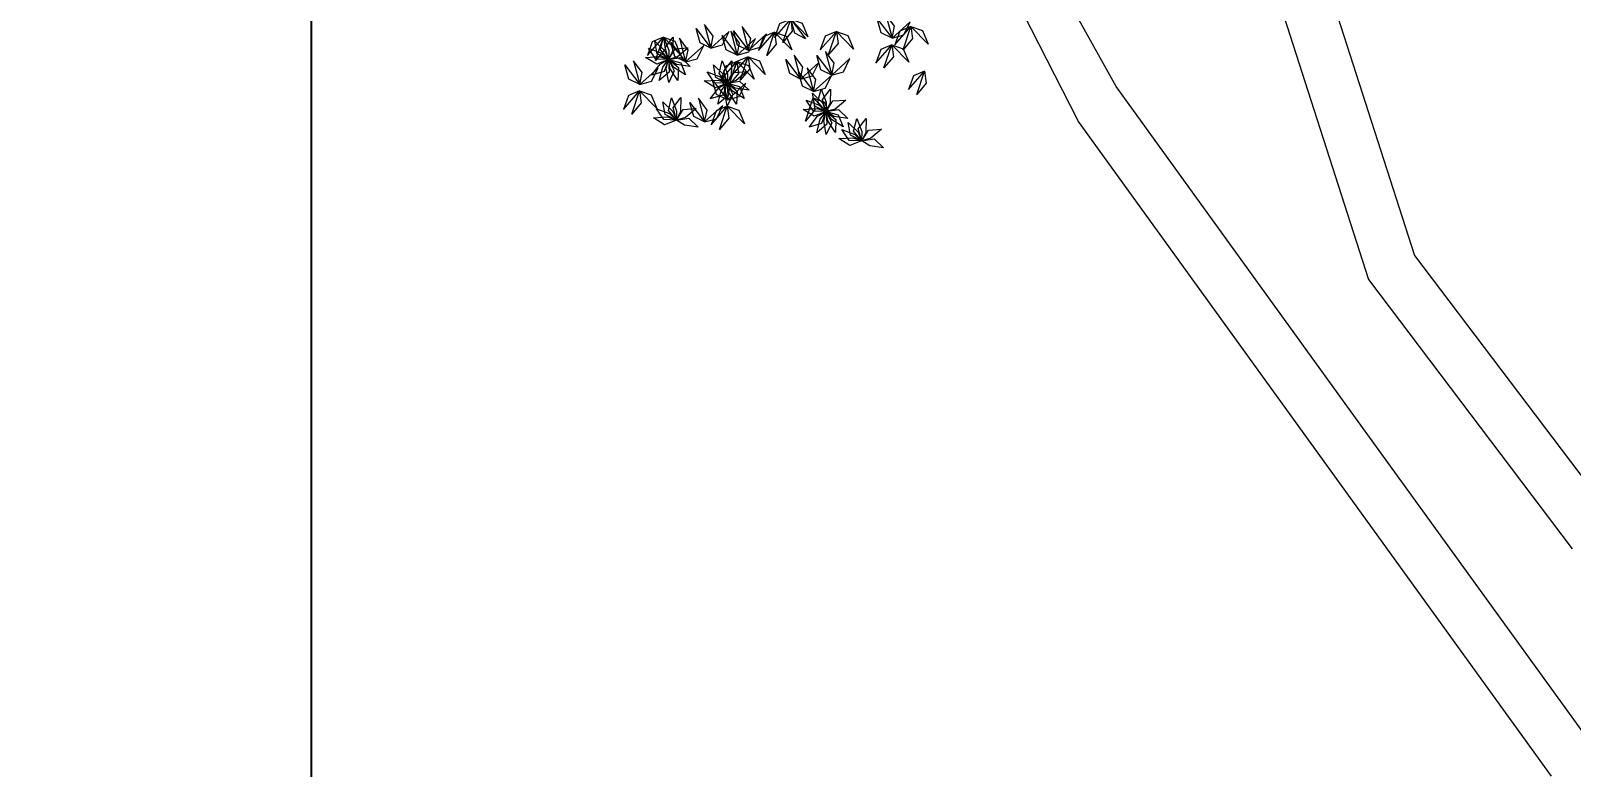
# Model space of a CAD drawing. Header units: inches. Extents: x 4350 to 28384, y -6772 to 993.
# Drawn here: x 22754 to 23130.2, y -1298.6 to -1118.7 of the extents above; entities that cross this region are included whole.
import ezdxf

# ---------------------------------------------------------------- set-up
doc = ezdxf.new("R2010")
doc.units = ezdxf.units.IN
doc.header["$MEASUREMENT"] = 0
doc.layers.add('ARREDAMENTO', color=2, linetype='Continuous', lineweight=18)
doc.layers.add('QUOTE', color=3, linetype='Continuous', lineweight=9)
doc.styles.get("Standard").update_dxf_attribs({"font": 'arial.ttf'})
doc.dimstyles.new('ook', dxfattribs={"dimtxt": 15, "dimasz": 10, "dimexe": 10, "dimexo": 10, "dimgap": 5, "dimtad": 1, "dimtoh": 1, "dimdec": 0, "dimzin": 0, "dimdsep": 46, "dimtxsty": 'Standard', "dimblk": 'OBLIQUE', "dimcen": 0.09, "dimdle": 10, "dimadec": 0, "dimazin": 0, "dimtfac": 1, "dimtdec": 0, "dimtofl": 0, "dimtmove": 0, "dimatfit": 3, "dimldrblk": 'OBLIQUE', "dimfxl": 1, "dimtfill": 2, "dimtfillclr": 1, "dimtolj": 1, "dimtzin": 0, "dimarcsym": 0})

# ---------------------------------------------------------------- blocks, each defined once
blk = doc.blocks.new('_Oblique')
at = {"color": 0, "linetype": 'ByBlock', "lineweight": -2}
blk.add_line((-0.5, -0.5), (0.5, 0.5), dxfattribs=at)
blk = doc.blocks.new('*D125')
at = {"layer": 'Defpoints', "color": 0, "transparency": 16777216}
for p in [(22706.44, -1036.58), (22706.44, -1636.58), (22822.52, -1636.58)]:
    blk.add_point(p, dxfattribs=at)
at = {"layer": 'QUOTE', "color": 0, "lineweight": -2, "transparency": 16777216}
for p, q in [((22822.52, -1026.58), (22822.52, -1646.58)), ((22716.44, -1036.58), (22832.52, -1036.58)), ((22716.44, -1636.58), (22832.52, -1636.58))]:
    blk.add_line(p, q, dxfattribs=at)
at = {"layer": 'QUOTE', "color": 0, "lineweight": -2, "transparency": 16777216, "xscale": 10, "yscale": 10, "zscale": 10}
for p, rotation in [((22822.52, -1036.58), 90), ((22822.52, -1636.58), 270)]:
    blk.add_blockref('_Oblique', p, dxfattribs=dict(at, rotation=rotation))
at = {"layer": 'QUOTE', "color": 0, "transparency": 16777216, "insert": (22809.92, -1336.58), "char_height": 15, "attachment_point": 5, "rotation": 90, "bg_fill": 1, "box_fill_scale": 1.25, "bg_fill_color": 1, "bg_fill_transparency": 0}
blk.add_mtext('\\A1;600', dxfattribs=at)
blk = doc.blocks.new('jacaranda')
at = {"layer": 'ARREDAMENTO'}
for p, q in [((13985.34, 19315.14), (13955.99, 19223.84)), ((13997.76, 19312.89), (13967.25, 19217.99)), ((14028.84, 19265.14), (14055.34, 19312.75)), ((14038.06, 19256.55), (14065.88, 19311.21)), ((13969.71, 19183.35), (14028.84, 19265.14)), ((13981.21, 19177.91), (14038.06, 19256.55)), ((13955.99, 19223.84), (13905.99, 19157.75)), ((13967.25, 19217.99), (13917.49, 19152.22)), ((13910.24, 19101.09), (13969.71, 19183.35)), ((13922.5, 19096.7), (13981.21, 19177.91))]:
    blk.add_line(p, q, dxfattribs=at)
at = {"layer": 'ARREDAMENTO', "lineweight": 0}
for points in [[(14083.58, 19276.91), (14082.99, 19279.82), (14085.12, 19282.71), (14083.58, 19276.91)], [(14083.58, 19276.91), (14086.23, 19278.23), (14087.21, 19281.69), (14083.58, 19276.91)], [(14108.35, 19281.57), (14105.55, 19280.58), (14104.17, 19277.27), (14108.35, 19281.57)], [(14104.72, 19276.8), (14107.37, 19278.12), (14108.35, 19281.57), (14104.72, 19276.8)], [(14108.35, 19281.57), (14107.96, 19278.64), (14110.27, 19275.89), (14108.35, 19281.57)], [(14108.35, 19281.57), (14111.08, 19280.43), (14112.29, 19277.05), (14108.35, 19281.57)], [(14078.97, 19279.8), (14076.18, 19278.8), (14074.8, 19275.49), (14078.97, 19279.8)], [(14078.97, 19279.8), (14078.59, 19276.86), (14080.9, 19274.12), (14078.97, 19279.8)], [(14078.97, 19279.8), (14081.71, 19278.66), (14082.92, 19275.28), (14078.97, 19279.8)], [(14083.58, 19276.91), (14080.73, 19277.72), (14079.13, 19280.93), (14083.58, 19276.91)], [(14097.18, 19278.59), (14094.39, 19277.59), (14093.01, 19274.28), (14097.18, 19278.59)], [(14097.18, 19278.59), (14096.79, 19275.65), (14099.11, 19272.91), (14097.18, 19278.59)], [(14097.18, 19278.59), (14099.92, 19277.44), (14101.12, 19274.06), (14097.18, 19278.59)], [(14112.27, 19278.4), (14109.47, 19277.4), (14108.09, 19274.09), (14112.27, 19278.4)], [(14112.27, 19278.4), (14111.88, 19275.46), (14114.19, 19272.72), (14112.27, 19278.4)], [(14112.27, 19278.4), (14115, 19277.26), (14116.21, 19273.88), (14112.27, 19278.4)], [(14118.69, 19273.94), (14115.83, 19274.75), (14114.23, 19277.96), (14118.69, 19273.94)], [(14118.69, 19273.94), (14118.1, 19276.85), (14120.23, 19279.74), (14118.69, 19273.94)], [(14118.69, 19273.94), (14121.34, 19275.26), (14122.32, 19278.72), (14118.69, 19273.94)], [(14121.42, 19272.8), (14120.84, 19275.71), (14122.96, 19278.6), (14121.42, 19272.8)], [(14127.84, 19274.51), (14124.98, 19275.31), (14123.38, 19278.53), (14127.84, 19274.51)], [(14127.84, 19274.51), (14127.25, 19277.41), (14129.38, 19280.3), (14127.84, 19274.51)], [(14127.84, 19274.51), (14130.49, 19275.83), (14131.47, 19279.28), (14127.84, 19274.51)], [(14083.63, 19275.34), (14080.84, 19274.35), (14079.46, 19271.04), (14083.63, 19275.34)], [(14083.63, 19275.34), (14083.24, 19272.41), (14085.56, 19269.66), (14083.63, 19275.34)], [(14083.63, 19275.34), (14086.37, 19274.2), (14087.57, 19270.82), (14083.63, 19275.34)], [(14121.42, 19272.8), (14118.57, 19273.61), (14116.97, 19276.82), (14121.42, 19272.8)], [(14121.42, 19272.8), (14124.07, 19274.12), (14125.05, 19277.58), (14121.42, 19272.8)], [(14134, 19271.12), (14131.15, 19271.92), (14129.55, 19275.14), (14134, 19271.12)], [(14133.37, 19274.55), (14135.98, 19272.35), (14138.19, 19271.71), (14136.54, 19274.32), (14133.37, 19274.55)], [(14134, 19271.12), (14133.42, 19274.02), (14135.54, 19276.91), (14134, 19271.12)], [(14134, 19271.12), (14136.66, 19272.44), (14137.63, 19275.89), (14134, 19271.12)], [(14139.41, 19277.18), (14136.62, 19276.18), (14135.24, 19272.87), (14139.41, 19277.18)], [(14137.08, 19277.2), (14137.2, 19273.79), (14138.2, 19271.71), (14139.03, 19274.68), (14137.08, 19277.2)], [(14139.41, 19277.18), (14138.13, 19274.02), (14138.21, 19271.71), (14140.17, 19274.09), (14139.41, 19277.18)], [(14141.53, 19276.21), (14139.08, 19273.84), (14138.21, 19271.71), (14140.97, 19273.08), (14141.53, 19276.21)], [(14143.08, 19274.47), (14139.87, 19273.3), (14138.21, 19271.7), (14141.29, 19271.83), (14143.08, 19274.47)], [(14139.41, 19277.18), (14139.02, 19274.24), (14141.34, 19271.5), (14139.41, 19277.18)], [(14139.41, 19277.18), (14142.15, 19276.04), (14143.35, 19272.66), (14139.41, 19277.18)], [(14098.34, 19267.91), (14095.49, 19268.72), (14093.89, 19271.93), (14098.34, 19267.91)], [(14098.34, 19267.91), (14097.76, 19270.82), (14099.88, 19273.71), (14098.34, 19267.91)], [(14098.34, 19267.91), (14101, 19269.23), (14101.97, 19272.69), (14098.34, 19267.91)], [(14105.94, 19266.94), (14103.08, 19267.75), (14101.48, 19270.96), (14105.94, 19266.94)], [(14105.94, 19266.94), (14105.35, 19269.85), (14107.48, 19272.74), (14105.94, 19266.94)], [(14105.94, 19266.94), (14108.59, 19268.26), (14109.57, 19271.71), (14105.94, 19266.94)], [(14118.74, 19272.38), (14115.95, 19271.38), (14114.56, 19268.07), (14118.74, 19272.38)], [(14121.47, 19271.24), (14118.68, 19270.24), (14117.3, 19266.93), (14121.47, 19271.24)], [(14118.74, 19272.38), (14118.35, 19269.44), (14120.66, 19266.7), (14118.74, 19272.38)], [(14118.74, 19272.38), (14121.47, 19271.24), (14122.68, 19267.86), (14118.74, 19272.38)], [(14121.47, 19271.24), (14121.08, 19268.3), (14123.4, 19265.56), (14121.47, 19271.24)], [(14121.47, 19271.24), (14124.21, 19270.09), (14125.41, 19266.71), (14121.47, 19271.24)], [(14122.75, 19271.42), (14122.87, 19268.01), (14123.88, 19265.93), (14124.71, 19268.91), (14122.75, 19271.42)], [(14125.09, 19271.4), (14123.81, 19268.24), (14123.88, 19265.93), (14125.85, 19268.31), (14125.09, 19271.4)], [(14127.21, 19270.43), (14124.75, 19268.07), (14123.88, 19265.93), (14126.65, 19267.3), (14127.21, 19270.43)], [(14132.86, 19270.01), (14136.23, 19270.49), (14138.19, 19271.71), (14135.15, 19272.22), (14132.86, 19270.01)], [(14134, 19267.99), (14136.89, 19269.79), (14138.19, 19271.7), (14135.2, 19270.93), (14134, 19267.99)], [(14135.88, 19266.6), (14137.78, 19269.43), (14138.19, 19271.7), (14135.78, 19269.78), (14135.88, 19266.6)], [(14138.15, 19266.1), (14138.75, 19269.46), (14138.2, 19271.7), (14136.77, 19268.96), (14138.15, 19266.1)], [(14140.44, 19266.56), (14139.61, 19269.87), (14138.2, 19271.69), (14138.01, 19268.62), (14140.44, 19266.56)], [(14142.33, 19267.92), (14140.24, 19270.61), (14138.2, 19271.7), (14139.28, 19268.8), (14142.33, 19267.92)], [(14143.78, 19272.24), (14140.38, 19272.48), (14138.21, 19271.7), (14141.08, 19270.56), (14143.78, 19272.24)], [(14145.2, 19265.62), (14144.61, 19268.53), (14146.74, 19271.42), (14145.2, 19265.62)], [(14145.2, 19265.62), (14147.85, 19266.94), (14148.83, 19270.4), (14145.2, 19265.62)], [(14075.65, 19268.89), (14075.26, 19265.95), (14077.57, 19263.21), (14075.65, 19268.89)], [(14075.65, 19268.89), (14078.38, 19267.75), (14079.59, 19264.37), (14075.65, 19268.89)], [(14102.79, 19263.89), (14099.94, 19264.7), (14098.34, 19267.91), (14102.79, 19263.89)], [(14102.79, 19263.89), (14102.21, 19266.8), (14104.34, 19269.69), (14102.79, 19263.89)], [(14102.79, 19263.89), (14105.45, 19265.21), (14106.42, 19268.67), (14102.79, 19263.89)], [(14118.53, 19264.24), (14121.91, 19264.71), (14123.87, 19265.93), (14120.83, 19266.44), (14118.53, 19264.24)], [(14119.04, 19268.77), (14121.66, 19266.58), (14123.87, 19265.93), (14122.22, 19268.54), (14119.04, 19268.77)], [(14123.78, 19261.89), (14123.19, 19264.79), (14125.32, 19267.68), (14123.78, 19261.89)], [(14123.78, 19261.89), (14126.43, 19263.21), (14127.41, 19266.66), (14123.78, 19261.89)], [(14128.75, 19268.69), (14125.55, 19267.52), (14123.88, 19265.93), (14126.97, 19266.06), (14128.75, 19268.69)], [(14129.45, 19266.47), (14126.05, 19266.7), (14123.88, 19265.92), (14126.75, 19264.79), (14129.45, 19266.47)], [(14145.2, 19265.62), (14142.35, 19266.43), (14140.75, 19269.64), (14145.2, 19265.62)], [(14098.6, 19264.47), (14098.72, 19261.07), (14099.73, 19258.99), (14100.55, 19261.96), (14098.6, 19264.47)], [(14100.93, 19264.46), (14099.66, 19261.3), (14099.73, 19258.99), (14101.69, 19261.37), (14100.93, 19264.46)], [(14103.05, 19263.49), (14100.6, 19261.12), (14099.73, 19258.99), (14102.49, 19260.36), (14103.05, 19263.49)], [(14123.78, 19261.89), (14120.92, 19262.7), (14119.33, 19265.91), (14123.78, 19261.89)], [(14119.68, 19262.21), (14122.57, 19264.02), (14123.87, 19265.92), (14120.88, 19265.16), (14119.68, 19262.21)], [(14121.55, 19260.82), (14123.46, 19263.65), (14123.87, 19265.92), (14121.45, 19264), (14121.55, 19260.82)], [(14123.83, 19260.32), (14124.42, 19263.68), (14123.87, 19265.92), (14122.44, 19263.18), (14123.83, 19260.32)], [(14126.11, 19260.79), (14125.29, 19264.09), (14123.87, 19265.92), (14123.68, 19262.84), (14126.11, 19260.79)], [(14128.01, 19262.14), (14125.91, 19264.83), (14123.88, 19265.92), (14124.95, 19263.03), (14128.01, 19262.14)], [(14145.25, 19264.05), (14142.46, 19263.06), (14141.08, 19259.75), (14145.25, 19264.05)], [(14145.25, 19264.05), (14144.86, 19261.12), (14147.18, 19258.37), (14145.25, 19264.05)], [(14145.25, 19264.05), (14147.99, 19262.91), (14149.19, 19259.53), (14145.25, 19264.05)], [(14094.38, 19257.29), (14097.75, 19257.77), (14099.71, 19258.98), (14096.67, 19259.5), (14094.38, 19257.29)], [(14094.89, 19261.82), (14097.5, 19259.63), (14099.72, 19258.99), (14098.07, 19261.59), (14094.89, 19261.82)], [(14095.53, 19255.27), (14098.42, 19257.07), (14099.71, 19258.98), (14096.73, 19258.21), (14095.53, 19255.27)], [(14097.4, 19253.88), (14099.31, 19256.71), (14099.72, 19258.98), (14097.3, 19257.06), (14097.4, 19253.88)], [(14099.68, 19253.38), (14100.27, 19256.73), (14099.72, 19258.97), (14098.29, 19256.24), (14099.68, 19253.38)], [(14102.85, 19262.33), (14100.05, 19261.33), (14098.67, 19258.02), (14102.85, 19262.33)], [(14101.96, 19253.84), (14101.14, 19257.15), (14099.72, 19258.97), (14099.53, 19255.9), (14101.96, 19253.84)], [(14104.6, 19261.75), (14101.4, 19260.58), (14099.73, 19258.98), (14102.81, 19259.11), (14104.6, 19261.75)], [(14105.3, 19259.52), (14101.9, 19259.76), (14099.73, 19258.98), (14102.6, 19257.84), (14105.3, 19259.52)], [(14103.86, 19255.2), (14101.76, 19257.88), (14099.73, 19258.97), (14100.8, 19256.08), (14103.86, 19255.2)], [(14102.85, 19262.33), (14102.46, 19259.39), (14104.77, 19256.65), (14102.85, 19262.33)], [(14123.83, 19260.32), (14121.04, 19259.33), (14119.66, 19256.01), (14123.83, 19260.32)], [(14123.83, 19260.32), (14123.44, 19257.38), (14125.76, 19254.64), (14123.83, 19260.32)], [(14123.83, 19260.32), (14126.57, 19259.18), (14127.77, 19255.8), (14123.83, 19260.32)], [(14129.36, 19256.46), (14126.5, 19257.27), (14124.9, 19260.48), (14129.36, 19256.46)], [(14129.36, 19256.46), (14128.77, 19259.37), (14130.9, 19262.26), (14129.36, 19256.46)], [(14129.36, 19256.46), (14132.01, 19257.78), (14132.99, 19261.23), (14129.36, 19256.46)], [(14131.43, 19259.75), (14134.04, 19257.56), (14136.26, 19256.92), (14134.6, 19259.52), (14131.43, 19259.75)], [(14135.14, 19262.4), (14135.26, 19259), (14136.26, 19256.92), (14137.09, 19259.89), (14135.14, 19262.4)], [(14137.47, 19262.38), (14136.2, 19259.22), (14136.27, 19256.92), (14138.23, 19259.29), (14137.47, 19262.38)], [(14139.59, 19261.42), (14137.14, 19259.05), (14136.27, 19256.92), (14139.03, 19258.29), (14139.59, 19261.42)], [(14141.14, 19259.67), (14137.94, 19258.51), (14136.27, 19256.91), (14139.35, 19257.04), (14141.14, 19259.67)], [(14089.89, 19257.34), (14090.01, 19253.93), (14091.01, 19251.85), (14091.84, 19254.82), (14089.89, 19257.34)], [(14092.22, 19257.32), (14090.94, 19254.16), (14091.02, 19251.85), (14092.98, 19254.23), (14092.22, 19257.32)], [(14094.34, 19256.35), (14091.89, 19253.99), (14091.02, 19251.85), (14093.78, 19253.22), (14094.34, 19256.35)], [(14130.92, 19255.22), (14134.29, 19255.7), (14136.25, 19256.91), (14133.21, 19257.43), (14130.92, 19255.22)], [(14141.84, 19257.45), (14138.44, 19257.69), (14136.27, 19256.91), (14139.14, 19255.77), (14141.84, 19257.45)], [(14085.67, 19250.16), (14089.04, 19250.63), (14091, 19251.85), (14087.96, 19252.36), (14085.67, 19250.16)], [(14086.18, 19254.69), (14088.79, 19252.5), (14091.01, 19251.85), (14089.35, 19254.46), (14086.18, 19254.69)], [(14095.89, 19254.61), (14092.68, 19253.44), (14091.02, 19251.85), (14094.1, 19251.97), (14095.89, 19254.61)], [(14096.59, 19252.39), (14093.19, 19252.62), (14091.02, 19251.84), (14093.89, 19250.71), (14096.59, 19252.39)]]:
    blk.add_lwpolyline(points, dxfattribs=at)

msp = doc.modelspace()

# ---------------------------------------------------------------- block references
at = {"xscale": -1}
msp.add_blockref('jacaranda', (37047.96, -20397.46), dxfattribs=at)

# ---------------------------------------------------------------- dimensions: what is measured, and where the dimension line sits
at = {"layer": 'QUOTE'}
dim = msp.add_linear_dim(base=(22822.52, -1636.58), p1=(22706.44, -1036.58), p2=(22706.44, -1636.58), angle=90, dimstyle='ook', dxfattribs=at)
dim.commit()
dim.dimension.update_dxf_attribs({"geometry": '*D125', "text_midpoint": (22809.92, -1336.58)})

doc.saveas('drawing.dxf')
